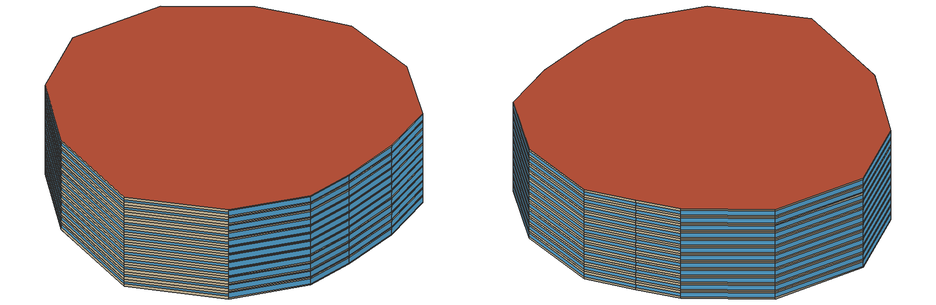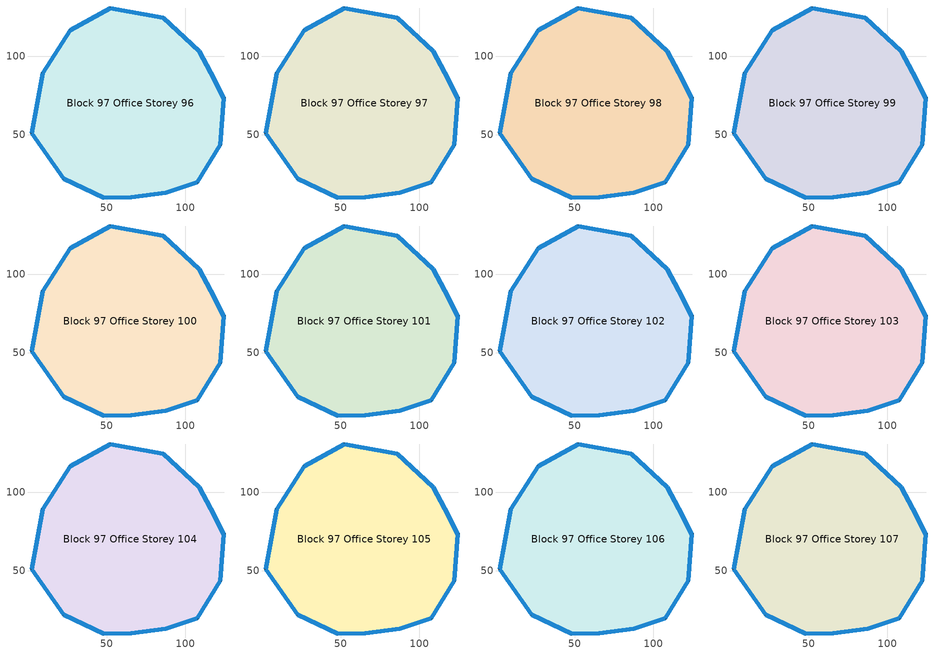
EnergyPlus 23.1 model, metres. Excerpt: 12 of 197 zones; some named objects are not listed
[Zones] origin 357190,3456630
Block 97 Office Storey 96
 floor outside (Project Floor): 108.83,103.22 116.36,89.59 124.72,73.29 122.22,43.61 107.61,19.86 87.51,13.15 65.66,10.23 48.03,9.81 22.47,22.13 1.9,50.9 9,89.27 26.71,116.64 52.15,130.82 86.07,124.59 z287.51
 wall outside (Project Wall): 52.15,130.82 26.71,116.64 9,89.27 1.9,50.9 22.47,22.13 48.03,9.81 65.66,10.23 87.51,13.15 107.61,19.86 122.22,43.61 124.72,73.29 116.36,89.59 108.83,103.22 86.07,124.59 52.15,130.82 z287.51:290.51
 window (Office_north_window_construction): 52.13,130.81 26.72,116.65 / 108.82,103.23 86.08,124.58 / 86.05,124.6 52.16,130.81 z288.11:289.91
 window (Office_west_window_construction): 26.7,116.63 9.01,89.29 / 9,89.25 1.91,50.92 / 1.92,50.88 22.46,22.14 z288.56:289.46
 window (Office_south_window_construction): 22.48,22.12 48.01,9.81 / 48.03,9.81 65.65,10.23 / 65.67,10.23 87.5,13.15 / 87.52,13.15 107.6,19.86 z287.96:290.06
 window (Office_east_window_construction): 107.61,19.88 122.21,43.6 / 122.22,43.63 124.72,73.28 / 124.71,73.3 116.37,89.58 / 116.36,89.6 108.84,103.21 z288.41:289.61
 roof outside (Project Ceiling): 107.61,19.86 122.22,43.61 124.72,73.29 116.36,89.59 108.83,103.22 86.07,124.59 52.15,130.82 26.71,116.64 9,89.27 1.9,50.9 22.47,22.13 48.03,9.81 65.66,10.23 87.51,13.15 z290.51
Block 97 Office Storey 97
 floor outside (Project Floor): 108.83,103.22 116.36,89.59 124.72,73.29 122.22,43.61 107.61,19.86 87.51,13.15 65.66,10.23 48.03,9.81 22.47,22.13 1.9,50.9 9,89.27 26.71,116.64 52.15,130.82 86.07,124.59 z290.51
 wall outside (Project Wall): 52.15,130.82 26.71,116.64 9,89.27 1.9,50.9 22.47,22.13 48.03,9.81 65.66,10.23 87.51,13.15 107.61,19.86 122.22,43.61 124.72,73.29 116.36,89.59 108.83,103.22 86.07,124.59 52.15,130.82 z290.51:293.5
 window (Office_north_window_construction): 52.13,130.81 26.72,116.65 / 108.82,103.23 86.08,124.58 / 86.05,124.6 52.16,130.81 z291.11:292.9
 window (Office_west_window_construction): 26.7,116.63 9.01,89.29 / 9,89.25 1.91,50.92 / 1.92,50.88 22.46,22.14 z291.56:292.45
 window (Office_south_window_construction): 22.48,22.12 48.01,9.81 / 48.03,9.81 65.65,10.23 / 65.67,10.23 87.5,13.15 / 87.52,13.15 107.6,19.86 z290.96:293.05
 window (Office_east_window_construction): 107.61,19.88 122.21,43.6 / 122.22,43.63 124.72,73.28 / 124.71,73.3 116.37,89.58 / 116.36,89.6 108.84,103.21 z291.41:292.6
 roof outside (Project Ceiling): 107.61,19.86 122.22,43.61 124.72,73.29 116.36,89.59 108.83,103.22 86.07,124.59 52.15,130.82 26.71,116.64 9,89.27 1.9,50.9 22.47,22.13 48.03,9.81 65.66,10.23 87.51,13.15 z293.5
Block 97 Office Storey 98
 floor outside (Project Floor): 108.83,103.22 116.36,89.59 124.72,73.29 122.22,43.61 107.61,19.86 87.51,13.15 65.66,10.23 48.03,9.81 22.47,22.13 1.9,50.9 9,89.27 26.71,116.64 52.15,130.82 86.07,124.59 z293.5
 wall outside (Project Wall): 52.15,130.82 26.71,116.64 9,89.27 1.9,50.9 22.47,22.13 48.03,9.81 65.66,10.23 87.51,13.15 107.61,19.86 122.22,43.61 124.72,73.29 116.36,89.59 108.83,103.22 86.07,124.59 52.15,130.82 z293.5:296.5
 window (Office_north_window_construction): 52.13,130.81 26.72,116.65 / 108.82,103.23 86.08,124.58 / 86.05,124.6 52.16,130.81 z294.1:295.9
 window (Office_west_window_construction): 26.7,116.63 9.01,89.29 / 9,89.25 1.91,50.92 / 1.92,50.88 22.46,22.14 z294.55:295.45
 window (Office_south_window_construction): 22.48,22.12 48.01,9.81 / 48.03,9.81 65.65,10.23 / 65.67,10.23 87.5,13.15 / 87.52,13.15 107.6,19.86 z293.95:296.05
 window (Office_east_window_construction): 107.61,19.88 122.21,43.6 / 122.22,43.63 124.72,73.28 / 124.71,73.3 116.37,89.58 / 116.36,89.6 108.84,103.21 z294.4:295.6
 roof outside (Project Ceiling): 107.61,19.86 122.22,43.61 124.72,73.29 116.36,89.59 108.83,103.22 86.07,124.59 52.15,130.82 26.71,116.64 9,89.27 1.9,50.9 22.47,22.13 48.03,9.81 65.66,10.23 87.51,13.15 z296.5
Block 97 Office Storey 99
 floor outside (Project Floor): 108.83,103.22 116.36,89.59 124.72,73.29 122.22,43.61 107.61,19.86 87.51,13.15 65.66,10.23 48.03,9.81 22.47,22.13 1.9,50.9 9,89.27 26.71,116.64 52.15,130.82 86.07,124.59 z296.5
 wall outside (Project Wall): 52.15,130.82 26.71,116.64 9,89.27 1.9,50.9 22.47,22.13 48.03,9.81 65.66,10.23 87.51,13.15 107.61,19.86 122.22,43.61 124.72,73.29 116.36,89.59 108.83,103.22 86.07,124.59 52.15,130.82 z296.5:299.49
 window (Office_north_window_construction): 52.13,130.81 26.72,116.65 / 108.82,103.23 86.08,124.58 / 86.05,124.6 52.16,130.81 z297.1:298.89
 window (Office_west_window_construction): 26.7,116.63 9.01,89.29 / 9,89.25 1.91,50.92 / 1.92,50.88 22.46,22.14 z297.55:298.44
 window (Office_south_window_construction): 22.48,22.12 48.01,9.81 / 48.03,9.81 65.65,10.23 / 65.67,10.23 87.5,13.15 / 87.52,13.15 107.6,19.86 z296.95:299.04
 window (Office_east_window_construction): 107.61,19.88 122.21,43.6 / 122.22,43.63 124.72,73.28 / 124.71,73.3 116.37,89.58 / 116.36,89.6 108.84,103.21 z297.4:298.59
 roof outside (Project Ceiling): 107.61,19.86 122.22,43.61 124.72,73.29 116.36,89.59 108.83,103.22 86.07,124.59 52.15,130.82 26.71,116.64 9,89.27 1.9,50.9 22.47,22.13 48.03,9.81 65.66,10.23 87.51,13.15 z299.49
Block 97 Office Storey 100
 floor outside (Project Floor): 108.83,103.22 116.36,89.59 124.72,73.29 122.22,43.61 107.61,19.86 87.51,13.15 65.66,10.23 48.03,9.81 22.47,22.13 1.9,50.9 9,89.27 26.71,116.64 52.15,130.82 86.07,124.59 z299.49
 wall outside (Project Wall): 52.15,130.82 26.71,116.64 9,89.27 1.9,50.9 22.47,22.13 48.03,9.81 65.66,10.23 87.51,13.15 107.61,19.86 122.22,43.61 124.72,73.29 116.36,89.59 108.83,103.22 86.07,124.59 52.15,130.82 z299.49:302.49
 window (Office_north_window_construction): 52.13,130.81 26.72,116.65 / 108.82,103.23 86.08,124.58 / 86.05,124.6 52.16,130.81 z300.09:301.89
 window (Office_west_window_construction): 26.7,116.63 9.01,89.29 / 9,89.25 1.91,50.92 / 1.92,50.88 22.46,22.14 z300.54:301.44
 window (Office_south_window_construction): 22.48,22.12 48.01,9.81 / 48.03,9.81 65.65,10.23 / 65.67,10.23 87.5,13.15 / 87.52,13.15 107.6,19.86 z299.94:302.04
 window (Office_east_window_construction): 107.61,19.88 122.21,43.6 / 122.22,43.63 124.72,73.28 / 124.71,73.3 116.37,89.58 / 116.36,89.6 108.84,103.21 z300.39:301.59
 roof outside (Project Ceiling): 107.61,19.86 122.22,43.61 124.72,73.29 116.36,89.59 108.83,103.22 86.07,124.59 52.15,130.82 26.71,116.64 9,89.27 1.9,50.9 22.47,22.13 48.03,9.81 65.66,10.23 87.51,13.15 z302.49
Block 97 Office Storey 101
 floor outside (Project Floor): 108.83,103.22 116.36,89.59 124.72,73.29 122.22,43.61 107.61,19.86 87.51,13.15 65.66,10.23 48.03,9.81 22.47,22.13 1.9,50.9 9,89.27 26.71,116.64 52.15,130.82 86.07,124.59 z302.49
 wall outside (Project Wall): 52.15,130.82 26.71,116.64 9,89.27 1.9,50.9 22.47,22.13 48.03,9.81 65.66,10.23 87.51,13.15 107.61,19.86 122.22,43.61 124.72,73.29 116.36,89.59 108.83,103.22 86.07,124.59 52.15,130.82 z302.49:305.48
 window (Office_north_window_construction): 52.13,130.81 26.72,116.65 / 108.82,103.23 86.08,124.58 / 86.05,124.6 52.16,130.81 z303.09:304.88
 window (Office_west_window_construction): 26.7,116.63 9.01,89.29 / 9,89.25 1.91,50.92 / 1.92,50.88 22.46,22.14 z303.54:304.43
 window (Office_south_window_construction): 22.48,22.12 48.01,9.81 / 48.03,9.81 65.65,10.23 / 65.67,10.23 87.5,13.15 / 87.52,13.15 107.6,19.86 z302.94:305.03
 window (Office_east_window_construction): 107.61,19.88 122.21,43.6 / 122.22,43.63 124.72,73.28 / 124.71,73.3 116.37,89.58 / 116.36,89.6 108.84,103.21 z303.39:304.58
 roof outside (Project Ceiling): 107.61,19.86 122.22,43.61 124.72,73.29 116.36,89.59 108.83,103.22 86.07,124.59 52.15,130.82 26.71,116.64 9,89.27 1.9,50.9 22.47,22.13 48.03,9.81 65.66,10.23 87.51,13.15 z305.48
Block 97 Office Storey 102
 floor outside (Project Floor): 108.83,103.22 116.36,89.59 124.72,73.29 122.22,43.61 107.61,19.86 87.51,13.15 65.66,10.23 48.03,9.81 22.47,22.13 1.9,50.9 9,89.27 26.71,116.64 52.15,130.82 86.07,124.59 z305.48
 wall outside (Project Wall): 52.15,130.82 26.71,116.64 9,89.27 1.9,50.9 22.47,22.13 48.03,9.81 65.66,10.23 87.51,13.15 107.61,19.86 122.22,43.61 124.72,73.29 116.36,89.59 108.83,103.22 86.07,124.59 52.15,130.82 z305.48:308.48
 window (Office_north_window_construction): 52.13,130.81 26.72,116.65 / 108.82,103.23 86.08,124.58 / 86.05,124.6 52.16,130.81 z306.08:307.88
 window (Office_west_window_construction): 26.7,116.63 9.01,89.29 / 9,89.25 1.91,50.92 / 1.92,50.88 22.46,22.14 z306.53:307.43
 window (Office_south_window_construction): 22.48,22.12 48.01,9.81 / 48.03,9.81 65.65,10.23 / 65.67,10.23 87.5,13.15 / 87.52,13.15 107.6,19.86 z305.93:308.03
 window (Office_east_window_construction): 107.61,19.88 122.21,43.6 / 122.22,43.63 124.72,73.28 / 124.71,73.3 116.37,89.58 / 116.36,89.6 108.84,103.21 z306.38:307.58
 roof outside (Project Ceiling): 107.61,19.86 122.22,43.61 124.72,73.29 116.36,89.59 108.83,103.22 86.07,124.59 52.15,130.82 26.71,116.64 9,89.27 1.9,50.9 22.47,22.13 48.03,9.81 65.66,10.23 87.51,13.15 z308.48
Block 97 Office Storey 103
 floor outside (Project Floor): 108.83,103.22 116.36,89.59 124.72,73.29 122.22,43.61 107.61,19.86 87.51,13.15 65.66,10.23 48.03,9.81 22.47,22.13 1.9,50.9 9,89.27 26.71,116.64 52.15,130.82 86.07,124.59 z308.48
 wall outside (Project Wall): 52.15,130.82 26.71,116.64 9,89.27 1.9,50.9 22.47,22.13 48.03,9.81 65.66,10.23 87.51,13.15 107.61,19.86 122.22,43.61 124.72,73.29 116.36,89.59 108.83,103.22 86.07,124.59 52.15,130.82 z308.48:311.47
 window (Office_north_window_construction): 52.13,130.81 26.72,116.65 / 108.82,103.23 86.08,124.58 / 86.05,124.6 52.16,130.81 z309.08:310.87
 window (Office_west_window_construction): 26.7,116.63 9.01,89.29 / 9,89.25 1.91,50.92 / 1.92,50.88 22.46,22.14 z309.53:310.42
 window (Office_south_window_construction): 22.48,22.12 48.01,9.81 / 48.03,9.81 65.65,10.23 / 65.67,10.23 87.5,13.15 / 87.52,13.15 107.6,19.86 z308.93:311.02
 window (Office_east_window_construction): 107.61,19.88 122.21,43.6 / 122.22,43.63 124.72,73.28 / 124.71,73.3 116.37,89.58 / 116.36,89.6 108.84,103.21 z309.38:310.57
 roof outside (Project Ceiling): 107.61,19.86 122.22,43.61 124.72,73.29 116.36,89.59 108.83,103.22 86.07,124.59 52.15,130.82 26.71,116.64 9,89.27 1.9,50.9 22.47,22.13 48.03,9.81 65.66,10.23 87.51,13.15 z311.47
Block 97 Office Storey 104
 floor outside (Project Floor): 108.83,103.22 116.36,89.59 124.72,73.29 122.22,43.61 107.61,19.86 87.51,13.15 65.66,10.23 48.03,9.81 22.47,22.13 1.9,50.9 9,89.27 26.71,116.64 52.15,130.82 86.07,124.59 z311.47
 wall outside (Project Wall): 52.15,130.82 26.71,116.64 9,89.27 1.9,50.9 22.47,22.13 48.03,9.81 65.66,10.23 87.51,13.15 107.61,19.86 122.22,43.61 124.72,73.29 116.36,89.59 108.83,103.22 86.07,124.59 52.15,130.82 z311.47:314.47
 window (Office_north_window_construction): 52.13,130.81 26.72,116.65 / 108.82,103.23 86.08,124.58 / 86.05,124.6 52.16,130.81 z312.07:313.87
 window (Office_west_window_construction): 26.7,116.63 9.01,89.29 / 9,89.25 1.91,50.92 / 1.92,50.88 22.46,22.14 z312.52:313.42
 window (Office_south_window_construction): 22.48,22.12 48.01,9.81 / 48.03,9.81 65.65,10.23 / 65.67,10.23 87.5,13.15 / 87.52,13.15 107.6,19.86 z311.92:314.02
 window (Office_east_window_construction): 107.61,19.88 122.21,43.6 / 122.22,43.63 124.72,73.28 / 124.71,73.3 116.37,89.58 / 116.36,89.6 108.84,103.21 z312.37:313.57
 roof outside (Project Ceiling): 107.61,19.86 122.22,43.61 124.72,73.29 116.36,89.59 108.83,103.22 86.07,124.59 52.15,130.82 26.71,116.64 9,89.27 1.9,50.9 22.47,22.13 48.03,9.81 65.66,10.23 87.51,13.15 z314.47
Block 97 Office Storey 105
 floor outside (Project Floor): 108.83,103.22 116.36,89.59 124.72,73.29 122.22,43.61 107.61,19.86 87.51,13.15 65.66,10.23 48.03,9.81 22.47,22.13 1.9,50.9 9,89.27 26.71,116.64 52.15,130.82 86.07,124.59 z314.47
 wall outside (Project Wall): 52.15,130.82 26.71,116.64 9,89.27 1.9,50.9 22.47,22.13 48.03,9.81 65.66,10.23 87.51,13.15 107.61,19.86 122.22,43.61 124.72,73.29 116.36,89.59 108.83,103.22 86.07,124.59 52.15,130.82 z314.47:317.46
 window (Office_north_window_construction): 52.13,130.81 26.72,116.65 / 108.82,103.23 86.08,124.58 / 86.05,124.6 52.16,130.81 z315.07:316.86
 window (Office_west_window_construction): 26.7,116.63 9.01,89.29 / 9,89.25 1.91,50.92 / 1.92,50.88 22.46,22.14 z315.52:316.41
 window (Office_south_window_construction): 22.48,22.12 48.01,9.81 / 48.03,9.81 65.65,10.23 / 65.67,10.23 87.5,13.15 / 87.52,13.15 107.6,19.86 z314.92:317.01
 window (Office_east_window_construction): 107.61,19.88 122.21,43.6 / 122.22,43.63 124.72,73.28 / 124.71,73.3 116.37,89.58 / 116.36,89.6 108.84,103.21 z315.37:316.56
 roof outside (Project Ceiling): 107.61,19.86 122.22,43.61 124.72,73.29 116.36,89.59 108.83,103.22 86.07,124.59 52.15,130.82 26.71,116.64 9,89.27 1.9,50.9 22.47,22.13 48.03,9.81 65.66,10.23 87.51,13.15 z317.46
Block 97 Office Storey 106
 floor outside (Project Floor): 108.83,103.22 116.36,89.59 124.72,73.29 122.22,43.61 107.61,19.86 87.51,13.15 65.66,10.23 48.03,9.81 22.47,22.13 1.9,50.9 9,89.27 26.71,116.64 52.15,130.82 86.07,124.59 z317.46
 wall outside (Project Wall): 52.15,130.82 26.71,116.64 9,89.27 1.9,50.9 22.47,22.13 48.03,9.81 65.66,10.23 87.51,13.15 107.61,19.86 122.22,43.61 124.72,73.29 116.36,89.59 108.83,103.22 86.07,124.59 52.15,130.82 z317.46:320.46
 window (Office_north_window_construction): 52.13,130.81 26.72,116.65 / 108.82,103.23 86.08,124.58 / 86.05,124.6 52.16,130.81 z318.06:319.86
 window (Office_west_window_construction): 26.7,116.63 9.01,89.29 / 9,89.25 1.91,50.92 / 1.92,50.88 22.46,22.14 z318.51:319.41
 window (Office_south_window_construction): 22.48,22.12 48.01,9.81 / 48.03,9.81 65.65,10.23 / 65.67,10.23 87.5,13.15 / 87.52,13.15 107.6,19.86 z317.91:320.01
 window (Office_east_window_construction): 107.61,19.88 122.21,43.6 / 122.22,43.63 124.72,73.28 / 124.71,73.3 116.37,89.58 / 116.36,89.6 108.84,103.21 z318.36:319.56
 roof outside (Project Ceiling): 107.61,19.86 122.22,43.61 124.72,73.29 116.36,89.59 108.83,103.22 86.07,124.59 52.15,130.82 26.71,116.64 9,89.27 1.9,50.9 22.47,22.13 48.03,9.81 65.66,10.23 87.51,13.15 z320.46
Block 97 Office Storey 107
 floor outside (Project Floor): 108.83,103.22 116.36,89.59 124.72,73.29 122.22,43.61 107.61,19.86 87.51,13.15 65.66,10.23 48.03,9.81 22.47,22.13 1.9,50.9 9,89.27 26.71,116.64 52.15,130.82 86.07,124.59 z320.46
 wall outside (Project Wall): 52.15,130.82 26.71,116.64 9,89.27 1.9,50.9 22.47,22.13 48.03,9.81 65.66,10.23 87.51,13.15 107.61,19.86 122.22,43.61 124.72,73.29 116.36,89.59 108.83,103.22 86.07,124.59 52.15,130.82 z320.46:323.45
 window (Office_north_window_construction): 52.13,130.81 26.72,116.65 / 108.82,103.23 86.08,124.58 / 86.05,124.6 52.16,130.81 z321.06:322.85
 window (Office_west_window_construction): 26.7,116.63 9.01,89.29 / 9,89.25 1.91,50.92 / 1.92,50.88 22.46,22.14 z321.51:322.4
 window (Office_south_window_construction): 22.48,22.12 48.01,9.81 / 48.03,9.81 65.65,10.23 / 65.67,10.23 87.5,13.15 / 87.52,13.15 107.6,19.86 z320.91:323
 window (Office_east_window_construction): 107.61,19.88 122.21,43.6 / 122.22,43.63 124.72,73.28 / 124.71,73.3 116.37,89.58 / 116.36,89.6 108.84,103.21 z321.36:322.55
 roof outside (Project Ceiling): 107.61,19.86 122.22,43.61 124.72,73.29 116.36,89.59 108.83,103.22 86.07,124.59 52.15,130.82 26.71,116.64 9,89.27 1.9,50.9 22.47,22.13 48.03,9.81 65.66,10.23 87.51,13.15 z323.45
[Building]
Building_1: North Axis=0; Terrain=City; Loads Convergence Tolerance Value=0.04; Temperature Convergence Tolerance Value=0.4; Solar Distribution=FullExterior; Maximum Number of Warmup Days=25; Minimum Number of Warmup Days=6
[Site:Location]
CHN Design_Conditions: Latitude=30; Longitude=114; Time Zone=8; Elevation=12
[SIZINGPERIOD:DESIGNDAY] Day of Month=21; DryBulb Temperature Range Modifier Type=DefaultMultipliers; Humidity Condition Type=Wetbulb; Barometric Pressure=101181; Rain Indicator=No; Snow Indicator=No; Daylight Saving Time Indicator=No; Sky Clearness=0; Begin Environment Reset Mode=FullResetAtBeginEnvironment
Name | Month | Day Type | Maximum DryBulb Temperature | Daily DryBulb Temperature Range | Wetbulb or DewPoint at Maximum DryBulb | Wind Speed | Wind Direction | Solar Model Indicator | ASHRAE Clear Sky Optical Depth for Beam Irradiance taub | ASHRAE Clear Sky Optical Depth for Diffuse Irradiance taud
Ann Htg 99.6% Condns DB | 1 | WinterDesignDay | -10 | 0 | -4.8 | 1 | 340 | ASHRAEClearSky | 0 | 0
Ann Clg .4% Condns DB=>MWB | 7 | SummerDesignDay | 40 | 6.6 | 27.1 | 3.5 | 220 | ASHRAETau | 0.781 | 1.413
[MATERIAL]
DefaultMaterial: Roughness=Rough; Thickness=0.1; Conductivity=0.1; Density=1000; Specific Heat=1000; Thermal Absorptance=0.9; Solar Absorptance=0.7; Visible Absorptance=0.7
[WINDOWMATERIAL:SIMPLEGLAZINGSYSTEM] UFactor=3; Visible Transmittance=0.6
Name | Solar Heat Gain Coefficient
Office_east_window; Office_south_window; Office_west_window | 0.3
Office_north_window | 0.35
[CONSTRUCTION]
Project Wall; Project Floor; Project Ceiling: DefaultMaterial
Office_east_window_construction: Office_east_window
Office_south_window_construction: Office_south_window
Office_west_window_construction: Office_west_window
Office_north_window_construction: Office_north_window
[SPACE] Ceiling Height=autocalculate; Volume=autocalculate; Floor Area=autocalculate; Space Type=Office
Name | Zone
Block 97 Office Storey 96_space | Block 97 Office Storey 96
Block 97 Office Storey 97_space | Block 97 Office Storey 97
Block 97 Office Storey 98_space | Block 97 Office Storey 98
Block 97 Office Storey 99_space | Block 97 Office Storey 99
Block 97 Office Storey 100_space | Block 97 Office Storey 100
Block 97 Office Storey 101_space | Block 97 Office Storey 101
Block 97 Office Storey 102_space | Block 97 Office Storey 102
Block 97 Office Storey 103_space | Block 97 Office Storey 103
Block 97 Office Storey 104_space | Block 97 Office Storey 104
Block 97 Office Storey 105_space | Block 97 Office Storey 105
Block 97 Office Storey 106_space | Block 97 Office Storey 106
Block 97 Office Storey 107_space | Block 97 Office Storey 107
[SPACELIST]
Office: Block 97 Office Storey 0_space, Block 97 Office Storey 1_space, Block 97 Office Storey 2_space, Block 97 Office Storey 3_space, Block 97 Office Storey 4_space, Block 97 Office Storey 5_space, Block 97 Office Storey 6_space, Block 97 Office Storey 7_space, Block 97 Office Storey 8_space, Block 97 Office Storey 9_space, Block 97 Office Storey 10_space, Block 97 Office Storey 11_space, Block 97 Office Storey 12_space, Block 97 Office Storey 13_space, Block 97 Office Storey 14_space, Block 97 Office Storey 15_space, Block 97 Office Storey 16_space, Block 97 Office Storey 17_space, Block 97 Office Storey 18_space, Block 97 Office Storey 19_space, Block 97 Office Storey 20_space, Block 97 Office Storey 21_space, Block 97 Office Storey 22_space, Block 97 Office Storey 23_space, Block 97 Office Storey 24_space, Block 97 Office Storey 25_space, Block 97 Office Storey 26_space, Block 97 Office Storey 27_space, Block 97 Office Storey 28_space, Block 97 Office Storey 29_space, Block 97 Office Storey 30_space, Block 97 Office Storey 31_space, Block 97 Office Storey 32_space, Block 97 Office Storey 33_space, Block 97 Office Storey 34_space, Block 97 Office Storey 35_space, Block 97 Office Storey 36_space, Block 97 Office Storey 37_space, Block 97 Office Storey 38_space, Block 97 Office Storey 39_space, Block 97 Office Storey 40_space, Block 97 Office Storey 41_space, Block 97 Office Storey 42_space, Block 97 Office Storey 43_space, Block 97 Office Storey 44_space, Block 97 Office Storey 45_space, Block 97 Office Storey 46_space, Block 97 Office Storey 47_space, Block 97 Office Storey 48_space, Block 97 Office Storey 49_space, Block 97 Office Storey 50_space, Block 97 Office Storey 51_space, Block 97 Office Storey 52_space, Block 97 Office Storey 53_space, Block 97 Office Storey 54_space, Block 97 Office Storey 55_space, Block 97 Office Storey 56_space, Block 97 Office Storey 57_space, Block 97 Office Storey 58_space, Block 97 Office Storey 59_space, Block 97 Office Storey 60_space, Block 97 Office Storey 61_space, Block 97 Office Storey 62_space, Block 97 Office Storey 63_space, Block 97 Office Storey 64_space, Block 97 Office Storey 65_space, Block 97 Office Storey 66_space, Block 97 Office Storey 67_space, Block 97 Office Storey 68_space, Block 97 Office Storey 69_space, Block 97 Office Storey 70_space, Block 97 Office Storey 71_space, Block 97 Office Storey 72_space, Block 97 Office Storey 73_space, Block 97 Office Storey 74_space, Block 97 Office Storey 75_space, Block 97 Office Storey 76_space, Block 97 Office Storey 77_space, Block 97 Office Storey 78_space, Block 97 Office Storey 79_space, Block 97 Office Storey 80_space, Block 97 Office Storey 81_space, Block 97 Office Storey 82_space, Block 97 Office Storey 83_space, Block 97 Office Storey 84_space, Block 97 Office Storey 85_space, Block 97 Office Storey 86_space, Block 97 Office Storey 87_space, Block 97 Office Storey 88_space, Block 97 Office Storey 89_space, Block 97 Office Storey 90_space, Block 97 Office Storey 91_space, Block 97 Office Storey 92_space, Block 97 Office Storey 93_space, Block 97 Office Storey 94_space, Block 97 Office Storey 95_space, Block 97 Office Storey 96_space, Block 97 Office Storey 97_space, Block 97 Office Storey 98_space, Block 97 Office Storey 99_space, Block 97 Office Storey 100_space, Block 97 Office Storey 101_space, Block 97 Office Storey 102_space, Block 97 Office Storey 103_space, Block 97 Office Storey 104_space, Block 97 Office Storey 105_space, Block 97 Office Storey 106_space, Block 97 Office Storey 107_space, Block 97 Office Storey 108_space, Block 97 Office Storey 109_space, Block 97 Office Storey 110_space, Block 97 Office Storey 111_space, Block 97 Office Storey 112_space, Block 97 Office Storey 113_space, Block 97 Office Storey 114_space, Block 97 Office Storey 115_space, Block 97 Office Storey 116_space, Block 97 Office Storey 117_space, Block 97 Office Storey 118_space, Block 97 Office Storey 119_space, Block 97 Office Storey 120_space, Block 97 Office Storey 121_space, Block 97 Office Storey 122_space, Block 97 Office Storey 123_space, Block 97 Office Storey 124_space, Block 97 Office Storey 125_space, Block 97 Office Storey 126_space, Block 97 Office Storey 127_space, Block 97 Office Storey 128_space, Block 97 Office Storey 129_space, Block 97 Office Storey 130_space, Block 97 Office Storey 131_space, Block 97 Office Storey 132_space, Block 97 Office Storey 133_space, Block 97 Office Storey 134_space, Block 97 Office Storey 135_space, Block 97 Office Storey 136_space, Block 97 Office Storey 137_space, Block 97 Office Storey 138_space, Block 97 Office Storey 139_space, Block 97 Office Storey 140_space, Block 97 Office Storey 141_space, Block 97 Office Storey 142_space, Block 97 Office Storey 143_space, Block 97 Office Storey 144_space, Block 97 Office Storey 145_space, Block 97 Office Storey 146_space, Block 97 Office Storey 147_space, Block 97 Office Storey 148_space, Block 97 Office Storey 149_space, Block 97 Office Storey 150_space, Block 97 Office Storey 151_space, Block 97 Office Storey 152_space, Block 97 Office Storey 153_space, Block 97 Office Storey 154_space, Block 97 Office Storey 155_space, Block 97 Office Storey 156_space, Block 97 Office Storey 157_space, Block 97 Office Storey 158_space, Block 97 Office Storey 159_space, Block 97 Office Storey 160_space, Block 97 Office Storey 161_space, Block 97 Office Storey 162_space, Block 97 Office Storey 163_space, Block 97 Office Storey 164_space, Block 97 Office Storey 165_space, Block 97 Office Storey 166_space, Block 97 Office Storey 167_space, Block 97 Office Storey 168_space, Block 97 Office Storey 169_space, Block 97 Office Storey 170_space, Block 97 Office Storey 171_space, Block 97 Office Storey 172_space, Block 97 Office Storey 173_space, Block 97 Office Storey 174_space, Block 97 Office Storey 175_space, Block 97 Office Storey 176_space, Block 97 Office Storey 177_space, Block 97 Office Storey 178_space, Block 97 Office Storey 179_space, Block 97 Office Storey 180_space, Block 97 Office Storey 181_space, Block 97 Office Storey 182_space, Block 97 Office Storey 183_space, Block 97 Office Storey 184_space, Block 97 Office Storey 185_space, Block 97 Office Storey 186_space, Block 97 Office Storey 187_space, Block 97 Office Storey 188_space, Block 97 Office Storey 189_space, Block 97 Office Storey 190_space, Block 97 Office Storey 191_space, Block 97 Office Storey 192_space, Block 97 Office Storey 193_space, Block 97 Office Storey 194_space, Block 97 Office Storey 195_space, Block 97 Office Storey 196_space
[ZONE] Type=1; Multiplier=1; Ceiling Height=autocalculate; Volume=autocalculate; Floor Area=autocalculate; Part of Total Floor Area=Yes
Block 97 Office Storey 96; Block 97 Office Storey 97; Block 97 Office Storey 98; Block 97 Office Storey 99; Block 97 Office Storey 100; Block 97 Office Storey 101; Block 97 Office Storey 102; Block 97 Office Storey 103; Block 97 Office Storey 104; Block 97 Office Storey 105; Block 97 Office Storey 106; Block 97 Office Storey 107
[PEOPLE]
People_for_office: Zone or ZoneList or Space or SpaceList=Office; Number of People Schedule=SeasonalSchedule_Schedule_office_people; Number of People Calculation Method=People/Area; People per Floor Area=0.1; Fraction Radiant=0.3; Sensible Heat Fraction=autocalculate; Activity Level Schedule=SeasonalSchedule_Schedule_office_activity; Carbon Dioxide Generation Rate=3.82e-08; Enable ASHRAE 55 Comfort Warnings=No; Mean Radiant Temperature Calculation Type=ZoneAveraged; Clothing Insulation Calculation Method=ClothingInsulationSchedule; Cold Stress Temperature Threshold=15.56; Heat Stress Temperature Threshold=30
[LIGHTS]
Light_for_office: Zone or ZoneList or Space or SpaceList=Office; Schedule=SeasonalSchedule_office_lighting; Design Level Calculation Method=Watts/Area; Watts per Zone Floor Area=8; Return Air Fraction=0; Fraction Radiant=0.32; Fraction Visible=0.25; Fraction Replaceable=1; EndUse Subcategory=General; Return Air Fraction Calculated from Plenum Temperature=No; Return Air Fraction Function of Plenum Temperature Coefficient 1=0; Return Air Fraction Function of Plenum Temperature Coefficient 2=0
[ELECTRICEQUIPMENT]
Equipment_for_office: Zone or ZoneList or Space or SpaceList=Office; Schedule=SeasonalSchedule_Schedule_office_equipment; Design Level Calculation Method=Watts/Area; Watts per Zone Floor Area=15; Fraction Latent=0; Fraction Radiant=0; Fraction Lost=0; EndUse Subcategory=Electric Equipment
[DAYLIGHTING:CONTROLS] Illuminance Setpoint at Reference Point 1=300
Name | Zone or Space | Glare Calculation Daylighting Reference Point | Daylighting Reference Point 1
Dlight_Block 97 Office Storey 96 | Block 97 Office Storey 96 | Rpoint_Block 97 Office Storey 96 | Rpoint_Block 97 Office Storey 96
Dlight_Block 97 Office Storey 97 | Block 97 Office Storey 97 | Rpoint_Block 97 Office Storey 97 | Rpoint_Block 97 Office Storey 97
Dlight_Block 97 Office Storey 98 | Block 97 Office Storey 98 | Rpoint_Block 97 Office Storey 98 | Rpoint_Block 97 Office Storey 98
Dlight_Block 97 Office Storey 99 | Block 97 Office Storey 99 | Rpoint_Block 97 Office Storey 99 | Rpoint_Block 97 Office Storey 99
Dlight_Block 97 Office Storey 100 | Block 97 Office Storey 100 | Rpoint_Block 97 Office Storey 100 | Rpoint_Block 97 Office Storey 100
Dlight_Block 97 Office Storey 101 | Block 97 Office Storey 101 | Rpoint_Block 97 Office Storey 101 | Rpoint_Block 97 Office Storey 101
Dlight_Block 97 Office Storey 102 | Block 97 Office Storey 102 | Rpoint_Block 97 Office Storey 102 | Rpoint_Block 97 Office Storey 102
Dlight_Block 97 Office Storey 103 | Block 97 Office Storey 103 | Rpoint_Block 97 Office Storey 103 | Rpoint_Block 97 Office Storey 103
Dlight_Block 97 Office Storey 104 | Block 97 Office Storey 104 | Rpoint_Block 97 Office Storey 104 | Rpoint_Block 97 Office Storey 104
Dlight_Block 97 Office Storey 105 | Block 97 Office Storey 105 | Rpoint_Block 97 Office Storey 105 | Rpoint_Block 97 Office Storey 105
Dlight_Block 97 Office Storey 106 | Block 97 Office Storey 106 | Rpoint_Block 97 Office Storey 106 | Rpoint_Block 97 Office Storey 106
Dlight_Block 97 Office Storey 107 | Block 97 Office Storey 107 | Rpoint_Block 97 Office Storey 107 | Rpoint_Block 97 Office Storey 107
[HVACTEMPLATE:ZONE:IDEALLOADSAIRSYSTEM] Template Thermostat=Thermostat_for_office; Maximum Heating Supply Air Temperature=50; Minimum Cooling Supply Air Temperature=13; Maximum Heating Supply Air Humidity Ratio=0.0156; Minimum Cooling Supply Air Humidity Ratio=0.0077; Heating Limit=NoLimit; Cooling Limit=NoLimit; Dehumidification Control Type=ConstantSensibleHeatRatio; Cooling Sensible Heat Ratio=0.7; Dehumidification Setpoint=60; Humidification Control Type=None; Humidification Setpoint=30; Outdoor Air Method=DetailedSpecification; Outdoor Air Flow Rate per Person=0.00944; Outdoor Air Flow Rate per Zone Floor Area=0; Outdoor Air Flow Rate per Zone=0; Design Specification Outdoor Air Object=Ventilation_for_office; Demand Controlled Ventilation Type=None; Outdoor Air Economizer Type=NoEconomizer; Heat Recovery Type=None; Sensible Heat Recovery Effectiveness=0.7; Latent Heat Recovery Effectiveness=0.65
Block 97 Office Storey 96; Block 97 Office Storey 97; Block 97 Office Storey 98; Block 97 Office Storey 99; Block 97 Office Storey 100; Block 97 Office Storey 101; Block 97 Office Storey 102; Block 97 Office Storey 103; Block 97 Office Storey 104; Block 97 Office Storey 105; Block 97 Office Storey 106; Block 97 Office Storey 107
[DESIGNSPECIFICATION:OUTDOORAIR]
Ventilation_for_office: Outdoor Air Method=Flow/Person; Outdoor Air Flow per Person=0.00833333; Outdoor Air Flow per Zone Floor Area=0; Outdoor Air Flow per Zone=0; Outdoor Air Flow Air Changes per Hour=0
[SCHEDULE:DAY:HOURLY]
Schedule_office_lighting_weekday_hourly: 0.1, 0.1, 0.1, 0.1, 0.1, 0.1, 0.1, 0.2, 0.5, 0.95, 0.95, 0.95, 0.8, 0.8, 0.95, 0.95, 0.95, 0.95, 0.95, 0.95, 0.95, 0.8, 0.5, 0.1
Schedule_office_lighting_holiday_hourly; Schedule_office_equipment_holiday_hourly: 0.1, 0.1, 0.1, 0.1, 0.1, 0.1, 0.1, 0.1, 0.1, 0.1, 0.1, 0.1, 0.1, 0.3, 0.3, 0.3, 0.3, 0.3, 0.3, 0.3, 0.3, 0.3, 0.1, 0.1
Schedule_office_equipment_weekday_hourly: 0.1, 0.1, 0.1, 0.1, 0.1, 0.1, 0.1, 0.2, 0.5, 0.95, 0.95, 0.95, 0.5, 0.5, 0.95, 0.95, 0.95, 0.95, 0.95, 0.95, 0.4, 0.4, 0.3, 0.1
Schedule_office_people_weekday_hourly: 0.1, 0.1, 0.1, 0.1, 0.1, 0.1, 0.1, 0.5, 0.95, 0.95, 0.95, 0.8, 0.8, 0.95, 0.95, 0.95, 0.95, 0.95, 0.8, 0.5, 0.5, 0.3, 0.1, 0.1
Schedule_office_people_holiday_hourly: 0.1, 0.1, 0.1, 0.1, 0.1, 0.1, 0.1, 0.1, 0.1, 0.1, 0.1, 0.1, 0.1, 0.3, 0.3, 0.3, 0.3, 0.3, 0.3, 0.1, 0.1, 0.1, 0.1, 0.1
Schedule_office_activity_weekday_hourly; Schedule_office_activity_holiday_hourly: 144, 144, 144, 144, 144, 144, 144, 144, 144, 144, 144, 144, 144, 144, 144, 144, 144, 144, 144, 144, 144, 144, 144, 144
[SCHEDULE:WEEK:DAILY]
Schedule_office_lighting_weekly: Schedule_office_lighting_holiday_hourly, Schedule_office_lighting_weekday_hourly, Schedule_office_lighting_weekday_hourly, Schedule_office_lighting_weekday_hourly, Schedule_office_lighting_weekday_hourly, Schedule_office_lighting_weekday_hourly, Schedule_office_lighting_holiday_hourly, Schedule_office_lighting_holiday_hourly, Schedule_office_lighting_weekday_hourly, Schedule_office_lighting_weekday_hourly, Schedule_office_lighting_holiday_hourly, Schedule_office_lighting_holiday_hourly
Schedule_office_equipment_weekly: Schedule_office_equipment_holiday_hourly, Schedule_office_equipment_weekday_hourly, Schedule_office_equipment_weekday_hourly, Schedule_office_equipment_weekday_hourly, Schedule_office_equipment_weekday_hourly, Schedule_office_equipment_weekday_hourly, Schedule_office_equipment_holiday_hourly, Schedule_office_equipment_holiday_hourly, Schedule_office_equipment_weekday_hourly, Schedule_office_equipment_weekday_hourly, Schedule_office_equipment_holiday_hourly, Schedule_office_equipment_holiday_hourly
Schedule_office_people_weekly: Schedule_office_people_holiday_hourly, Schedule_office_people_weekday_hourly, Schedule_office_people_weekday_hourly, Schedule_office_people_weekday_hourly, Schedule_office_people_weekday_hourly, Schedule_office_people_weekday_hourly, Schedule_office_people_holiday_hourly, Schedule_office_people_holiday_hourly, Schedule_office_people_weekday_hourly, Schedule_office_people_weekday_hourly, Schedule_office_people_holiday_hourly, Schedule_office_people_holiday_hourly
Schedule_office_activity_weekly: Schedule_office_activity_holiday_hourly, Schedule_office_activity_weekday_hourly, Schedule_office_activity_weekday_hourly, Schedule_office_activity_weekday_hourly, Schedule_office_activity_weekday_hourly, Schedule_office_activity_weekday_hourly, Schedule_office_activity_holiday_hourly, Schedule_office_activity_holiday_hourly, Schedule_office_activity_weekday_hourly, Schedule_office_activity_weekday_hourly, Schedule_office_activity_holiday_hourly, Schedule_office_activity_holiday_hourly
[SCHEDULE:YEAR]
SeasonalSchedule_office_lighting: Schedule_office_lighting_weekly, 1, 1, 12, 31
SeasonalSchedule_Schedule_office_equipment: Schedule_office_equipment_weekly, 1, 1, 12, 31
SeasonalSchedule_Schedule_office_people: Schedule_office_people_weekly, 1, 1, 12, 31
SeasonalSchedule_Schedule_office_activity: Schedule_office_activity_weekly, 1, 1, 12, 31
